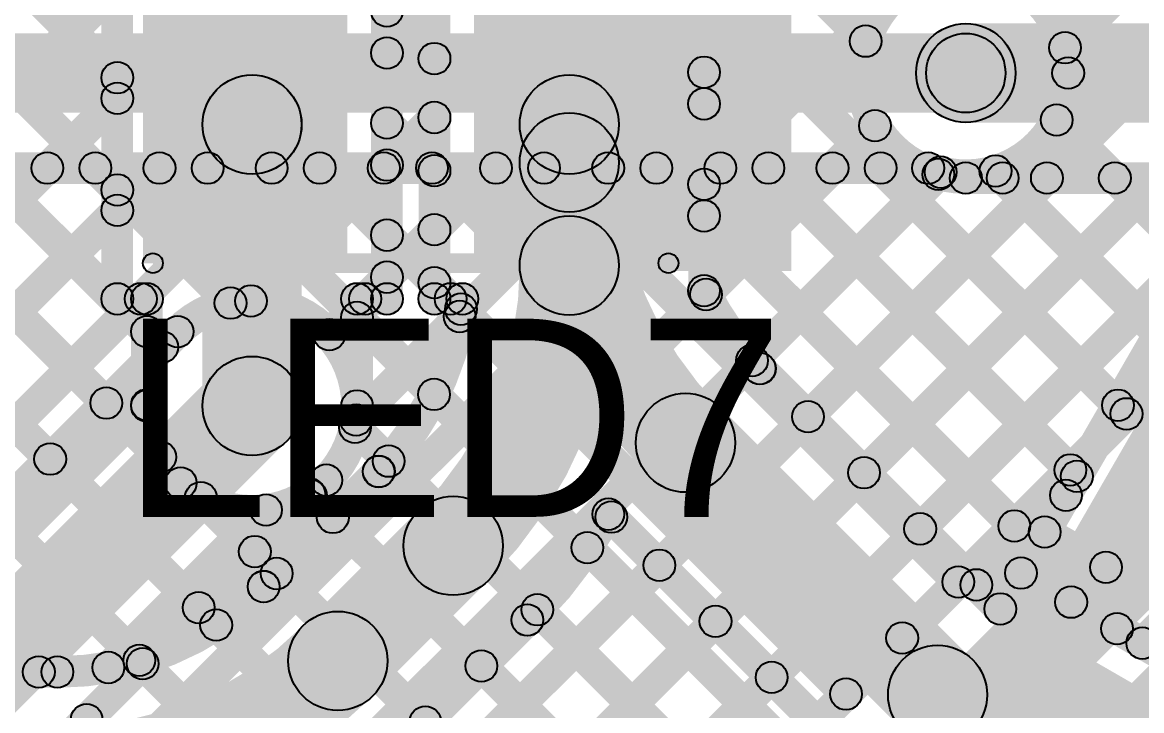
# Model space of a CAD drawing. Header units: millimetres. Extents: x 0 to 5.55, y 0 to 1.02.
# Drawn here: x 1.1431 to 1.4253, y 0.4241 to 0.5978 of the extents above; entities that cross this region are included whole.
import ezdxf

# ---------------------------------------------------------------- set-up
doc = ezdxf.new("R2010")
doc.units = ezdxf.units.MM
doc.header["$MEASUREMENT"] = 0
for name, color, linetype in [('BottomLayer', 5, 'Continuous'), ('TopLayer', 1, 'Continuous'), ('TopOverlay', 2, 'Continuous'), ('TopPaste', 8, 'Continuous'), ('TopSolder', 216, 'Continuous'), ('ViaHoleLayer', 16, 'Continuous')]:
    doc.layers.add(name, color=color, linetype=linetype)

# ---------------------------------------------------------------- blocks, each defined once
blk = doc.blocks.new('LED_0805_35')
at = {"layer": 'TopLayer'}
for points in [[(-0.05999, 0.03001), (-0.01999, 0.03001), (-0.01999, -0.02999), (-0.05999, -0.02999)], [(0.02001, 0.03001), (0.06001, 0.03001), (0.06001, -0.02999), (0.02001, -0.02999)]]:
    blk.add_hatch(color=1, dxfattribs=at).paths.add_polyline_path(points)
at = {"layer": 'TopOverlay'}
h = blk.add_hatch(color=2, dxfattribs=at)
edge = h.paths.add_edge_path()
edge.add_arc((-0.06499, 0.03501), 0.0025, 0, 360)
h = blk.add_hatch(color=2, dxfattribs=at)
edge = h.paths.add_edge_path()
edge.add_arc((-0.06499, 0.03501), 0.0025, 0, 360)
for points in [[(0.06501, 0.03751), (0.06501, 0.03251), (-0.06499, 0.03251), (-0.06499, 0.03751)], [(0.09601, 0.03701), (0.06401, 0.03701), (0.06401, -0.03699), (0.09601, -0.03699)], [(-0.06249, -0.03499), (-0.06749, -0.03499), (-0.06749, 0.03501), (-0.06249, 0.03501)], [(0.06751, -0.03499), (0.06251, -0.03499), (0.06251, 0.03501), (0.06751, 0.03501)], [(0.06501, -0.03249), (0.06501, -0.03749), (-0.06499, -0.03749), (-0.06499, -0.03249)]]:
    blk.add_hatch(color=2, dxfattribs=at).paths.add_polyline_path(points)
h = blk.add_hatch(color=2, dxfattribs=at)
edge = h.paths.add_edge_path()
edge.add_arc((0.06501, 0.03501), 0.0025, 0, 360)
h = blk.add_hatch(color=2, dxfattribs=at)
edge = h.paths.add_edge_path()
edge.add_arc((0.06501, 0.03501), 0.0025, 0, 360)
h = blk.add_hatch(color=2, dxfattribs=at)
edge = h.paths.add_edge_path()
edge.add_arc((-0.06499, -0.03499), 0.0025, 0, 360)
h = blk.add_hatch(color=2, dxfattribs=at)
edge = h.paths.add_edge_path()
edge.add_arc((-0.06499, -0.03499), 0.0025, 0, 360)
h = blk.add_hatch(color=2, dxfattribs=at)
edge = h.paths.add_edge_path()
edge.add_arc((0.06501, -0.03499), 0.0025, 0, 360)
h = blk.add_hatch(color=2, dxfattribs=at)
edge = h.paths.add_edge_path()
edge.add_arc((0.06501, -0.03499), 0.0025, 0, 360)
at = {"layer": 'TopPaste'}
for points in [[(-0.05999, 0.03001), (-0.01999, 0.03001), (-0.01999, -0.02999), (-0.05999, -0.02999)], [(0.02001, 0.03001), (0.06001, 0.03001), (0.06001, -0.02999), (0.02001, -0.02999)]]:
    blk.add_hatch(color=8, dxfattribs=at).paths.add_polyline_path(points)
at = {"layer": 'TopSolder'}
for points in [[(-0.06399, 0.03401), (-0.01599, 0.03401), (-0.01599, -0.03399), (-0.06399, -0.03399)], [(0.01601, 0.03401), (0.06401, 0.03401), (0.06401, -0.03399), (0.01601, -0.03399)]]:
    blk.add_hatch(color=216, dxfattribs=at).paths.add_polyline_path(points)
at = {"layer": 'TopOverlay'}
for centre in [(-0.06499, 0.03501), (-0.06499, 0.03501), (0.06501, 0.03501), (0.06501, 0.03501), (-0.06499, -0.03499), (-0.06499, -0.03499), (0.06501, -0.03499), (0.06501, -0.03499)]:
    blk.add_circle(centre, 0.0025, dxfattribs=at)
blk = doc.blocks.new('LED_0805_36')
at = {"layer": 'TopLayer'}
for points in [[(-0.05999, 0.03001), (-0.01999, 0.03001), (-0.01999, -0.02999), (-0.05999, -0.02999)], [(0.02001, 0.03001), (0.06001, 0.03001), (0.06001, -0.02999), (0.02001, -0.02999)]]:
    blk.add_hatch(color=1, dxfattribs=at).paths.add_polyline_path(points)
at = {"layer": 'TopOverlay'}
h = blk.add_hatch(color=2, dxfattribs=at)
edge = h.paths.add_edge_path()
edge.add_arc((-0.06499, 0.03501), 0.0025, 0, 360)
h = blk.add_hatch(color=2, dxfattribs=at)
edge = h.paths.add_edge_path()
edge.add_arc((-0.06499, 0.03501), 0.0025, 0, 360)
for points in [[(-0.06499, 0.03251), (-0.06499, 0.03751), (0.06501, 0.03751), (0.06501, 0.03251)], [(0.09601, 0.03701), (0.06401, 0.03701), (0.06401, -0.03699), (0.09601, -0.03699)], [(-0.06249, -0.03499), (-0.06749, -0.03499), (-0.06749, 0.03501), (-0.06249, 0.03501)], [(0.06751, -0.03499), (0.06251, -0.03499), (0.06251, 0.03501), (0.06751, 0.03501)], [(-0.06499, -0.03749), (-0.06499, -0.03249), (0.06501, -0.03249), (0.06501, -0.03749)]]:
    blk.add_hatch(color=2, dxfattribs=at).paths.add_polyline_path(points)
h = blk.add_hatch(color=2, dxfattribs=at)
edge = h.paths.add_edge_path()
edge.add_arc((0.06501, 0.03501), 0.0025, 0, 360)
h = blk.add_hatch(color=2, dxfattribs=at)
edge = h.paths.add_edge_path()
edge.add_arc((0.06501, 0.03501), 0.0025, 0, 360)
h = blk.add_hatch(color=2, dxfattribs=at)
edge = h.paths.add_edge_path()
edge.add_arc((-0.06499, -0.03499), 0.0025, 0, 360)
h = blk.add_hatch(color=2, dxfattribs=at)
edge = h.paths.add_edge_path()
edge.add_arc((-0.06499, -0.03499), 0.0025, 0, 360)
h = blk.add_hatch(color=2, dxfattribs=at)
edge = h.paths.add_edge_path()
edge.add_arc((0.06501, -0.03499), 0.0025, 0, 360)
h = blk.add_hatch(color=2, dxfattribs=at)
edge = h.paths.add_edge_path()
edge.add_arc((0.06501, -0.03499), 0.0025, 0, 360)
at = {"layer": 'TopPaste'}
for points in [[(-0.05999, 0.03001), (-0.01999, 0.03001), (-0.01999, -0.02999), (-0.05999, -0.02999)], [(0.02001, 0.03001), (0.06001, 0.03001), (0.06001, -0.02999), (0.02001, -0.02999)]]:
    blk.add_hatch(color=8, dxfattribs=at).paths.add_polyline_path(points)
at = {"layer": 'TopSolder'}
for points in [[(-0.06399, 0.03401), (-0.01599, 0.03401), (-0.01599, -0.03399), (-0.06399, -0.03399)], [(0.01601, 0.03401), (0.06401, 0.03401), (0.06401, -0.03399), (0.01601, -0.03399)]]:
    blk.add_hatch(color=216, dxfattribs=at).paths.add_polyline_path(points)
at = {"layer": 'TopOverlay'}
for centre in [(-0.06499, 0.03501), (-0.06499, 0.03501), (0.06501, 0.03501), (0.06501, 0.03501), (-0.06499, -0.03499), (-0.06499, -0.03499), (0.06501, -0.03499), (0.06501, -0.03499)]:
    blk.add_circle(centre, 0.0025, dxfattribs=at)

msp = doc.modelspace()

# ---------------------------------------------------------------- hatches: boundary and pattern name
at = {"layer": 'BottomLayer'}
for points in [[(1.15527, 0.30667), (1.14962, 0.31233), (1.57226, 0.73497), (1.57791, 0.72931)], [(1.18356, 0.30667), (1.1779, 0.31233), (1.60054, 0.73497), (1.6062, 0.72931)], [(1.27039, 0.72931), (1.27605, 0.73497), (1.46714, 0.54388), (1.46148, 0.53823)], [(1.40884, 0.58853), (1.40319, 0.59418), (1.54397, 0.73497), (1.54963, 0.72931)], [(1.21184, 0.30667), (1.20618, 0.31233), (1.57967, 0.68582), (1.58533, 0.68016)], [(0.581, 0.575), (0.581, 0.595), (1.381, 0.595), (1.381, 0.575)], [(1.4011, 0.57032), (1.40676, 0.57598), (1.45263, 0.53011), (1.44697, 0.52445)], [(0.6876, 0.557), (0.6876, 0.565), (1.3715, 0.565), (1.3715, 0.557)], [(1.006, 0.38367), (1.00034, 0.38933), (1.17484, 0.56383), (1.1805, 0.55817)], [(1.03428, 0.38367), (1.02863, 0.38933), (1.20313, 0.56383), (1.20878, 0.55817)], [(1.07042, 0.30667), (1.06476, 0.31233), (1.31626, 0.56383), (1.32192, 0.55817)], [(1.0987, 0.30667), (1.09305, 0.31233), (1.34455, 0.56383), (1.3502, 0.55817)], [(1.12699, 0.30667), (1.12133, 0.31233), (1.37182, 0.56281), (1.37747, 0.55716)], [(1.13041, 0.55817), (1.13607, 0.56383), (1.18121, 0.51869), (1.17555, 0.51303)], [(1.13666, 0.54262), (1.13101, 0.54828), (1.14656, 0.56383), (1.15221, 0.55817)], [(1.15869, 0.55817), (1.16435, 0.56383), (1.19841, 0.52977), (1.19275, 0.52411)], [(1.18698, 0.55817), (1.19263, 0.56383), (1.33949, 0.41697), (1.33384, 0.41131)], [(1.20357, 0.52467), (1.19791, 0.53033), (1.23141, 0.56383), (1.23707, 0.55817)], [(1.21526, 0.55817), (1.22092, 0.56383), (1.35364, 0.43111), (1.34798, 0.42545)], [(1.22331, 0.51613), (1.21766, 0.52179), (1.25969, 0.56383), (1.26535, 0.55817)], [(1.23009, 0.49463), (1.22443, 0.50028), (1.28798, 0.56383), (1.29364, 0.55817)], [(1.24355, 0.55817), (1.2492, 0.56383), (1.36778, 0.44525), (1.36212, 0.4396)], [(1.27183, 0.55817), (1.27749, 0.56383), (1.38192, 0.4594), (1.37626, 0.45374)], [(1.30011, 0.55817), (1.30577, 0.56383), (1.39606, 0.47354), (1.3904, 0.46788)], [(1.3284, 0.55817), (1.33406, 0.56383), (1.4102, 0.48768), (1.40455, 0.48202)], [(1.35668, 0.55817), (1.36234, 0.56383), (1.42435, 0.50182), (1.41869, 0.49617)], [(1.38567, 0.55747), (1.39132, 0.56313), (1.43849, 0.51596), (1.43283, 0.51031)], [(1.23485, 0.30667), (1.22919, 0.31233), (1.45743, 0.54057), (1.46309, 0.53491)], [(1.13446, 0.52584), (1.14012, 0.53149), (1.16707, 0.50454), (1.16141, 0.49889)], [(1.25184, 0.27416), (1.23416, 0.29184), (1.47016, 0.52784), (1.48784, 0.51016)], [(1.05185, 0.38367), (1.04619, 0.38933), (1.17943, 0.52257), (1.18509, 0.51691)], [(1.12424, 0.50777), (1.1299, 0.51342), (1.15292, 0.4904), (1.14727, 0.48474)], [(1.06884, 0.35116), (1.05116, 0.36884), (1.19216, 0.50984), (1.20984, 0.49216)], [(1.2646, 0.26147), (1.25894, 0.26712), (1.49491, 0.50309), (1.50057, 0.49743)], [(1.22411, 0.49275), (1.22977, 0.49841), (1.32535, 0.40283), (1.31969, 0.39717)], [(1.0816, 0.33847), (1.07594, 0.34412), (1.21691, 0.48509), (1.22257, 0.47943)], [(1.21303, 0.47555), (1.21869, 0.48121), (1.31121, 0.38869), (1.30555, 0.38303)], [(1.19889, 0.46141), (1.20454, 0.46707), (1.29707, 0.37454), (1.29141, 0.36889)], [(1.18474, 0.44727), (1.1904, 0.45292), (1.28292, 0.3604), (1.27727, 0.35474)], [(1.1706, 0.43313), (1.17626, 0.43878), (1.26878, 0.34626), (1.26313, 0.3406)], [(1.15646, 0.41898), (1.16212, 0.42464), (1.25464, 0.33212), (1.24898, 0.32646)]]:
    msp.add_hatch(color=5, dxfattribs=at).paths.add_polyline_path(points)
h = msp.add_hatch(color=5, dxfattribs=at)
edge = h.paths.add_edge_path()
edge.add_arc((1.381, 0.585), 0.01181, 0, 360)
h = msp.add_hatch(color=5, dxfattribs=at)
edge = h.paths.add_edge_path()
edge.add_arc((1.381, 0.585), 0.01, 0, 360)
h = msp.add_hatch(color=5, dxfattribs=at)
edge = h.paths.add_edge_path()
edge.add_arc((1.40602, 0.59136), 0.004, 0, 360)
h = msp.add_hatch(color=5, dxfattribs=at)
edge = h.paths.add_edge_path()
edge.add_arc((1.40681, 0.585), 0.004, 0, 360)
h = msp.add_hatch(color=5, dxfattribs=at)
edge = h.paths.add_edge_path()
edge.add_arc((1.40681, 0.585), 0.004, 0, 360)
h = msp.add_hatch(color=5, dxfattribs=at)
edge = h.paths.add_edge_path()
edge.add_arc((1.40393, 0.57315), 0.004, 0, 360)
h = msp.add_hatch(color=5, dxfattribs=at)
edge = h.paths.add_edge_path()
edge.add_arc((1.14939, 0.561), 0.004, 0, 360)
h = msp.add_hatch(color=5, dxfattribs=at)
edge = h.paths.add_edge_path()
edge.add_arc((1.16152, 0.561), 0.004, 0, 360)
h = msp.add_hatch(color=5, dxfattribs=at)
edge = h.paths.add_edge_path()
edge.add_arc((1.17767, 0.561), 0.004, 0, 360)
h = msp.add_hatch(color=5, dxfattribs=at)
edge = h.paths.add_edge_path()
edge.add_arc((1.18981, 0.561), 0.004, 0, 360)
h = msp.add_hatch(color=5, dxfattribs=at)
edge = h.paths.add_edge_path()
edge.add_arc((1.20595, 0.561), 0.004, 0, 360)
h = msp.add_hatch(color=5, dxfattribs=at)
edge = h.paths.add_edge_path()
edge.add_arc((1.21809, 0.561), 0.004, 0, 360)
h = msp.add_hatch(color=5, dxfattribs=at)
edge = h.paths.add_edge_path()
edge.add_arc((1.23424, 0.561), 0.004, 0, 360)
h = msp.add_hatch(color=5, dxfattribs=at)
edge = h.paths.add_edge_path()
edge.add_arc((1.24637, 0.561), 0.004, 0, 360)
h = msp.add_hatch(color=5, dxfattribs=at)
edge = h.paths.add_edge_path()
edge.add_arc((1.26252, 0.561), 0.004, 0, 360)
h = msp.add_hatch(color=5, dxfattribs=at)
edge = h.paths.add_edge_path()
edge.add_arc((1.27466, 0.561), 0.004, 0, 360)
h = msp.add_hatch(color=5, dxfattribs=at)
edge = h.paths.add_edge_path()
edge.add_arc((1.29081, 0.561), 0.004, 0, 360)
h = msp.add_hatch(color=5, dxfattribs=at)
edge = h.paths.add_edge_path()
edge.add_arc((1.30294, 0.561), 0.004, 0, 360)
h = msp.add_hatch(color=5, dxfattribs=at)
edge = h.paths.add_edge_path()
edge.add_arc((1.31909, 0.561), 0.004, 0, 360)
h = msp.add_hatch(color=5, dxfattribs=at)
edge = h.paths.add_edge_path()
edge.add_arc((1.33123, 0.561), 0.004, 0, 360)
h = msp.add_hatch(color=5, dxfattribs=at)
edge = h.paths.add_edge_path()
edge.add_arc((1.34738, 0.561), 0.004, 0, 360)
h = msp.add_hatch(color=5, dxfattribs=at)
edge = h.paths.add_edge_path()
edge.add_arc((1.35951, 0.561), 0.004, 0, 360)
h = msp.add_hatch(color=5, dxfattribs=at)
edge = h.paths.add_edge_path()
edge.add_arc((1.3715, 0.561), 0.004, 0, 360)
h = msp.add_hatch(color=5, dxfattribs=at)
edge = h.paths.add_edge_path()
edge.add_arc((1.3715, 0.561), 0.004, 0, 360)
h = msp.add_hatch(color=5, dxfattribs=at)
edge = h.paths.add_edge_path()
edge.add_arc((1.37464, 0.55998), 0.004, 0, 360)
h = msp.add_hatch(color=5, dxfattribs=at)
edge = h.paths.add_edge_path()
edge.add_arc((1.38849, 0.5603), 0.004, 0, 360)
h = msp.add_hatch(color=5, dxfattribs=at)
edge = h.paths.add_edge_path()
edge.add_arc((1.19558, 0.52694), 0.004, 0, 360)
h = msp.add_hatch(color=5, dxfattribs=at)
edge = h.paths.add_edge_path()
edge.add_arc((1.20074, 0.5275), 0.004, 0, 360)
h = msp.add_hatch(color=5, dxfattribs=at)
edge = h.paths.add_edge_path()
edge.add_arc((1.18226, 0.51974), 0.004, 0, 360)
h = msp.add_hatch(color=5, dxfattribs=at)
edge = h.paths.add_edge_path()
edge.add_arc((1.18226, 0.51974), 0.004, 0, 360)
h = msp.add_hatch(color=5, dxfattribs=at)
edge = h.paths.add_edge_path()
edge.add_arc((1.22048, 0.51896), 0.004, 0, 360)
h = msp.add_hatch(color=5, dxfattribs=at)
edge = h.paths.add_edge_path()
edge.add_arc((1.17838, 0.51586), 0.004, 0, 360)
h = msp.add_hatch(color=5, dxfattribs=at)
edge = h.paths.add_edge_path()
edge.add_arc((1.201, 0.501), 0.0125, 0, 360)
h = msp.add_hatch(color=5, dxfattribs=at)
edge = h.paths.add_edge_path()
edge.add_arc((1.201, 0.501), 0.01181, 0, 360)
h = msp.add_hatch(color=5, dxfattribs=at)
edge = h.paths.add_edge_path()
edge.add_arc((1.16424, 0.50171), 0.004, 0, 360)
h = msp.add_hatch(color=5, dxfattribs=at)
edge = h.paths.add_edge_path()
edge.add_arc((1.2275, 0.501), 0.004, 0, 360)
h = msp.add_hatch(color=5, dxfattribs=at)
edge = h.paths.add_edge_path()
edge.add_arc((1.2275, 0.501), 0.004, 0, 360)
h = msp.add_hatch(color=5, dxfattribs=at)
edge = h.paths.add_edge_path()
edge.add_arc((1.42152, 0.49899), 0.004, 0, 360)
h = msp.add_hatch(color=5, dxfattribs=at)
edge = h.paths.add_edge_path()
edge.add_arc((1.22694, 0.49558), 0.004, 0, 360)
h = msp.add_hatch(color=5, dxfattribs=at)
edge = h.paths.add_edge_path()
edge.add_arc((1.22726, 0.49745), 0.004, 0, 360)
h = msp.add_hatch(color=5, dxfattribs=at)
edge = h.paths.add_edge_path()
edge.add_arc((1.1501, 0.48757), 0.004, 0, 360)
h = msp.add_hatch(color=5, dxfattribs=at)
edge = h.paths.add_edge_path()
edge.add_arc((1.40738, 0.48485), 0.004, 0, 360)
h = msp.add_hatch(color=5, dxfattribs=at)
edge = h.paths.add_edge_path()
edge.add_arc((1.21974, 0.48226), 0.004, 0, 360)
h = msp.add_hatch(color=5, dxfattribs=at)
edge = h.paths.add_edge_path()
edge.add_arc((1.21974, 0.48226), 0.004, 0, 360)
h = msp.add_hatch(color=5, dxfattribs=at)
edge = h.paths.add_edge_path()
edge.add_arc((1.21586, 0.47838), 0.004, 0, 360)
h = msp.add_hatch(color=5, dxfattribs=at)
edge = h.paths.add_edge_path()
edge.add_arc((1.39323, 0.47071), 0.004, 0, 360)
h = msp.add_hatch(color=5, dxfattribs=at)
edge = h.paths.add_edge_path()
edge.add_arc((1.20171, 0.46424), 0.004, 0, 360)
h = msp.add_hatch(color=5, dxfattribs=at)
edge = h.paths.add_edge_path()
edge.add_arc((1.37909, 0.45657), 0.004, 0, 360)
h = msp.add_hatch(color=5, dxfattribs=at)
edge = h.paths.add_edge_path()
edge.add_arc((1.18757, 0.4501), 0.004, 0, 360)
h = msp.add_hatch(color=5, dxfattribs=at)
edge = h.paths.add_edge_path()
edge.add_arc((1.36495, 0.44243), 0.004, 0, 360)
h = msp.add_hatch(color=5, dxfattribs=at)
edge = h.paths.add_edge_path()
edge.add_arc((1.17343, 0.43595), 0.004, 0, 360)
h = msp.add_hatch(color=5, dxfattribs=at)
edge = h.paths.add_edge_path()
edge.add_arc((1.35081, 0.42828), 0.004, 0, 360)
h = msp.add_hatch(color=5, dxfattribs=at)
edge = h.paths.add_edge_path()
edge.add_arc((1.15929, 0.42181), 0.004, 0, 360)
at = {"layer": 'TopLayer'}
for points in [[(1.31783, 0.55409), (1.31218, 0.55974), (1.55976, 0.80733), (1.56542, 0.80167)], [(1.31783, 0.58237), (1.31218, 0.58803), (1.53148, 0.80733), (1.53714, 0.80167)], [(1.30468, 0.63846), (1.31033, 0.64412), (1.35858, 0.59587), (1.35292, 0.59022)], [(1.29351, 0.57201), (1.26851, 0.57201), (1.26851, 0.637), (1.29351, 0.637)], [(1.13467, 0.61048), (1.14033, 0.61613), (1.16983, 0.58663), (1.16418, 0.58097)], [(1.17101, 0.52801), (1.16301, 0.52801), (1.16301, 0.61601), (1.17101, 0.61601)], [(1.23901, 0.52801), (1.23101, 0.52801), (1.23101, 0.61601), (1.23901, 0.61601)], [(1.25101, 0.52801), (1.24301, 0.52801), (1.24301, 0.61601), (1.25101, 0.61601)], [(1.31901, 0.53007), (1.31101, 0.53007), (1.31101, 0.61601), (1.31901, 0.61601)], [(1.14033, 0.57457), (1.13467, 0.58023), (1.16418, 0.60973), (1.16983, 0.60408)], [(1.31218, 0.60268), (1.31783, 0.60833), (1.42218, 0.50398), (1.41653, 0.49833)], [(1.23783, 0.58722), (1.23218, 0.59288), (1.24418, 0.60488), (1.24983, 0.59922)], [(1.23218, 0.59782), (1.23783, 0.60348), (1.24983, 0.59148), (1.24418, 0.58582)], [(1.381, 0.5725), (1.381, 0.5975), (1.483, 0.5975), (1.483, 0.5725)], [(1.13467, 0.58219), (1.14033, 0.58785), (1.16983, 0.55834), (1.16418, 0.55269)], [(1.14033, 0.54629), (1.13467, 0.55194), (1.16418, 0.58145), (1.16983, 0.57579)], [(1.20984, 0.56316), (1.19216, 0.58084), (1.19217, 0.58085), (1.20985, 0.56317)], [(1.31218, 0.57439), (1.31783, 0.58005), (1.41183, 0.48605), (1.40617, 0.4804)], [(1.23783, 0.55894), (1.23218, 0.5646), (1.24418, 0.5766), (1.24983, 0.57094)], [(1.23218, 0.56954), (1.23783, 0.5752), (1.24983, 0.5632), (1.24418, 0.55754)], [(1.31831, 0.52628), (1.31266, 0.53194), (1.35525, 0.57453), (1.36091, 0.56887)], [(1.2135, 0.501), (1.1885, 0.501), (1.1885, 0.572), (1.2135, 0.572)], [(1.32993, 0.50962), (1.32428, 0.51527), (1.37125, 0.56225), (1.37691, 0.55659)], [(1.381, 0.5545), (1.381, 0.5625), (1.47202, 0.5625), (1.47202, 0.5545)], [(1.13467, 0.55391), (1.14033, 0.55957), (1.17733, 0.52257), (1.17167, 0.51691)], [(1.34404, 0.49544), (1.33838, 0.50109), (1.39862, 0.56133), (1.40427, 0.55567)], [(1.35818, 0.4813), (1.35252, 0.48695), (1.4269, 0.56133), (1.43256, 0.55567)], [(1.37232, 0.46715), (1.36667, 0.47281), (1.45518, 0.56133), (1.46084, 0.55567)], [(1.38747, 0.55567), (1.39312, 0.56133), (1.43254, 0.52192), (1.42688, 0.51626)], [(1.41575, 0.55567), (1.42141, 0.56133), (1.45582, 0.52692), (1.45016, 0.52126)], [(1.09075, 0.46843), (1.0851, 0.47408), (1.16418, 0.55316), (1.16983, 0.54751)], [(1.31218, 0.54611), (1.31783, 0.55176), (1.42198, 0.44762), (1.41632, 0.44196)], [(1.23783, 0.53065), (1.23218, 0.53631), (1.24418, 0.54831), (1.24983, 0.54265)], [(1.23218, 0.54125), (1.23783, 0.54691), (1.24983, 0.53491), (1.24418, 0.52925)], [(1.23236, 0.52518), (1.2267, 0.53083), (1.23218, 0.53631), (1.23783, 0.53065)], [(1.24418, 0.52925), (1.24983, 0.53491), (1.25391, 0.53083), (1.24825, 0.52518)], [(1.10111, 0.45049), (1.09545, 0.45615), (1.17013, 0.53083), (1.17579, 0.52518)], [(1.13446, 0.52584), (1.14012, 0.53149), (1.18068, 0.49093), (1.17502, 0.48527)], [(1.16701, 0.52401), (1.16701, 0.53201), (1.1745, 0.53201), (1.1745, 0.52401)], [(1.2275, 0.52401), (1.2275, 0.53201), (1.23501, 0.53201), (1.23501, 0.52401)], [(1.24701, 0.52401), (1.24701, 0.53201), (1.25402, 0.53201), (1.25402, 0.52401)], [(1.24825, 0.52518), (1.25391, 0.53083), (1.2565, 0.52824), (1.25085, 0.52258)], [(1.1785, 0.501), (1.1705, 0.501), (1.1705, 0.52801), (1.1785, 0.52801)], [(1.2315, 0.501), (1.2235, 0.501), (1.2235, 0.52801), (1.2315, 0.52801)], [(1.40436, 0.46719), (1.39743, 0.47119), (1.43143, 0.53008), (1.43836, 0.52608)], [(1.05515, 0.52029), (1.06081, 0.52595), (1.15007, 0.43668), (1.14441, 0.43103)], [(1.23009, 0.49463), (1.22443, 0.50028), (1.25054, 0.52639), (1.2562, 0.52074)], [(1.22467, 0.52048), (1.23033, 0.52613), (1.24974, 0.50672), (1.24408, 0.50106)], [(1.12405, 0.50796), (1.12971, 0.51361), (1.19479, 0.44854), (1.18913, 0.44288)], [(1.32624, 0.50758), (1.3319, 0.51324), (1.39252, 0.45261), (1.38687, 0.44695)], [(1.09965, 0.50408), (1.1053, 0.50974), (1.1754, 0.43964), (1.16974, 0.43398)], [(1.11146, 0.43256), (1.1058, 0.43822), (1.17167, 0.50409), (1.17733, 0.49843)], [(1.30146, 0.48287), (1.31913, 0.50054), (1.38273, 0.43694), (1.36506, 0.41927)], [(1.22411, 0.49275), (1.22977, 0.49841), (1.23829, 0.48989), (1.23263, 0.48423)], [(1.20677, 0.45259), (1.20111, 0.45825), (1.23012, 0.48725), (1.23577, 0.48159)], [(1.13821, 0.43103), (1.13255, 0.43668), (1.18021, 0.48434), (1.18587, 0.47869)], [(1.18527, 0.47502), (1.19093, 0.48068), (1.21007, 0.46154), (1.20441, 0.45589)], [(1.21262, 0.47596), (1.21828, 0.48161), (1.22421, 0.47569), (1.21855, 0.47003)], [(1.38647, 0.45301), (1.38081, 0.45867), (1.40341, 0.48127), (1.40907, 0.47562)], [(1.16763, 0.43216), (1.16197, 0.43782), (1.20172, 0.47757), (1.20737, 0.47191)], [(1.23148, 0.42781), (1.21381, 0.44548), (1.24288, 0.47456), (1.26056, 0.45688)], [(1.28876, 0.4701), (1.29442, 0.47576), (1.35795, 0.41223), (1.35229, 0.40657)], [(1.3989, 0.46572), (1.4029, 0.47265), (1.47911, 0.42865), (1.47511, 0.42172)], [(1.28274, 0.46241), (1.2884, 0.46806), (1.44413, 0.31233), (1.43848, 0.30667)], [(1.15527, 0.30667), (1.14962, 0.31233), (1.30091, 0.46362), (1.30656, 0.45796)], [(1.41039, 0.44865), (1.40474, 0.45431), (1.41352, 0.46309), (1.41918, 0.45744)], [(1.39316, 0.44778), (1.38623, 0.45178), (1.39143, 0.4608), (1.39836, 0.4568)], [(1.3929, 0.45533), (1.3969, 0.46226), (1.47311, 0.41826), (1.46911, 0.41133)], [(1.27013, 0.44673), (1.27579, 0.45239), (1.41585, 0.31233), (1.41019, 0.30667)], [(1.42832, 0.4383), (1.42267, 0.44396), (1.43145, 0.45274), (1.43711, 0.44709)], [(1.18356, 0.30667), (1.1779, 0.31233), (1.31505, 0.44948), (1.3207, 0.44382)], [(1.24425, 0.41511), (1.23859, 0.42077), (1.26759, 0.44977), (1.27325, 0.44412)], [(1.10952, 0.42986), (1.10952, 0.43786), (1.15194, 0.43786), (1.15194, 0.42986)], [(1.25603, 0.43255), (1.26169, 0.43821), (1.38757, 0.31233), (1.38191, 0.30667)], [(1.21184, 0.30667), (1.20618, 0.31233), (1.32919, 0.43533), (1.33485, 0.42968)]]:
    msp.add_hatch(color=1, dxfattribs=at).paths.add_polyline_path(points)
h = msp.add_hatch(color=1, dxfattribs=at)
edge = h.paths.add_edge_path()
edge.add_arc((1.23501, 0.60065), 0.004, 0, 360)
h = msp.add_hatch(color=1, dxfattribs=at)
edge = h.paths.add_edge_path()
edge.add_arc((1.35575, 0.59304), 0.004, 0, 360)
h = msp.add_hatch(color=1, dxfattribs=at)
edge = h.paths.add_edge_path()
edge.add_arc((1.381, 0.585), 0.0125, 0, 360)
h = msp.add_hatch(color=1, dxfattribs=at)
edge = h.paths.add_edge_path()
edge.add_arc((1.381, 0.585), 0.01181, 0, 360)
h = msp.add_hatch(color=1, dxfattribs=at)
edge = h.paths.add_edge_path()
edge.add_arc((1.23501, 0.59005), 0.004, 0, 360)
h = msp.add_hatch(color=1, dxfattribs=at)
edge = h.paths.add_edge_path()
edge.add_arc((1.24701, 0.58865), 0.004, 0, 360)
h = msp.add_hatch(color=1, dxfattribs=at)
edge = h.paths.add_edge_path()
edge.add_arc((1.16701, 0.5838), 0.004, 0, 360)
h = msp.add_hatch(color=1, dxfattribs=at)
edge = h.paths.add_edge_path()
edge.add_arc((1.31501, 0.5852), 0.004, 0, 360)
h = msp.add_hatch(color=1, dxfattribs=at)
edge = h.paths.add_edge_path()
edge.add_arc((1.20101, 0.57201), 0.0125, 0, 360)
h = msp.add_hatch(color=1, dxfattribs=at)
edge = h.paths.add_edge_path()
edge.add_arc((1.201, 0.572), 0.0125, 0, 360)
h = msp.add_hatch(color=1, dxfattribs=at)
edge = h.paths.add_edge_path()
edge.add_arc((1.201, 0.572), 0.0125, 0, 360)
h = msp.add_hatch(color=1, dxfattribs=at)
edge = h.paths.add_edge_path()
edge.add_arc((1.28101, 0.57201), 0.0125, 0, 360)
h = msp.add_hatch(color=1, dxfattribs=at)
edge = h.paths.add_edge_path()
edge.add_arc((1.16701, 0.57862), 0.004, 0, 360)
h = msp.add_hatch(color=1, dxfattribs=at)
edge = h.paths.add_edge_path()
edge.add_arc((1.31501, 0.57722), 0.004, 0, 360)
h = msp.add_hatch(color=1, dxfattribs=at)
edge = h.paths.add_edge_path()
edge.add_arc((1.23501, 0.57237), 0.004, 0, 360)
h = msp.add_hatch(color=1, dxfattribs=at)
edge = h.paths.add_edge_path()
edge.add_arc((1.24701, 0.57377), 0.004, 0, 360)
h = msp.add_hatch(color=1, dxfattribs=at)
edge = h.paths.add_edge_path()
edge.add_arc((1.28101, 0.56241), 0.0125, 0, 360)
h = msp.add_hatch(color=1, dxfattribs=at)
edge = h.paths.add_edge_path()
edge.add_arc((1.35808, 0.5717), 0.004, 0, 360)
h = msp.add_hatch(color=1, dxfattribs=at)
edge = h.paths.add_edge_path()
edge.add_arc((1.23501, 0.56177), 0.004, 0, 360)
h = msp.add_hatch(color=1, dxfattribs=at)
edge = h.paths.add_edge_path()
edge.add_arc((1.24701, 0.56037), 0.004, 0, 360)
h = msp.add_hatch(color=1, dxfattribs=at)
edge = h.paths.add_edge_path()
edge.add_arc((1.37408, 0.55942), 0.004, 0, 360)
h = msp.add_hatch(color=1, dxfattribs=at)
edge = h.paths.add_edge_path()
edge.add_arc((1.381, 0.5585), 0.004, 0, 360)
h = msp.add_hatch(color=1, dxfattribs=at)
edge = h.paths.add_edge_path()
edge.add_arc((1.381, 0.5585), 0.004, 0, 360)
h = msp.add_hatch(color=1, dxfattribs=at)
edge = h.paths.add_edge_path()
edge.add_arc((1.3903, 0.5585), 0.004, 0, 360)
h = msp.add_hatch(color=1, dxfattribs=at)
edge = h.paths.add_edge_path()
edge.add_arc((1.40144, 0.5585), 0.004, 0, 360)
h = msp.add_hatch(color=1, dxfattribs=at)
edge = h.paths.add_edge_path()
edge.add_arc((1.41858, 0.5585), 0.004, 0, 360)
h = msp.add_hatch(color=1, dxfattribs=at)
edge = h.paths.add_edge_path()
edge.add_arc((1.16701, 0.55551), 0.004, 0, 360)
h = msp.add_hatch(color=1, dxfattribs=at)
edge = h.paths.add_edge_path()
edge.add_arc((1.31501, 0.55691), 0.004, 0, 360)
h = msp.add_hatch(color=1, dxfattribs=at)
edge = h.paths.add_edge_path()
edge.add_arc((1.16701, 0.55034), 0.004, 0, 360)
h = msp.add_hatch(color=1, dxfattribs=at)
edge = h.paths.add_edge_path()
edge.add_arc((1.31501, 0.54894), 0.004, 0, 360)
h = msp.add_hatch(color=1, dxfattribs=at)
edge = h.paths.add_edge_path()
edge.add_arc((1.23501, 0.54408), 0.004, 0, 360)
h = msp.add_hatch(color=1, dxfattribs=at)
edge = h.paths.add_edge_path()
edge.add_arc((1.24701, 0.54548), 0.004, 0, 360)
h = msp.add_hatch(color=1, dxfattribs=at)
edge = h.paths.add_edge_path()
edge.add_arc((1.28101, 0.53643), 0.0125, 0, 360)
h = msp.add_hatch(color=1, dxfattribs=at)
edge = h.paths.add_edge_path()
edge.add_arc((1.23501, 0.53348), 0.004, 0, 360)
h = msp.add_hatch(color=1, dxfattribs=at)
edge = h.paths.add_edge_path()
edge.add_arc((1.23501, 0.53348), 0.004, 0, 360)
h = msp.add_hatch(color=1, dxfattribs=at)
edge = h.paths.add_edge_path()
edge.add_arc((1.24701, 0.53208), 0.004, 0, 360)
h = msp.add_hatch(color=1, dxfattribs=at)
edge = h.paths.add_edge_path()
edge.add_arc((1.24701, 0.53208), 0.004, 0, 360)
h = msp.add_hatch(color=1, dxfattribs=at)
edge = h.paths.add_edge_path()
edge.add_arc((1.31501, 0.53007), 0.004, 0, 360)
h = msp.add_hatch(color=1, dxfattribs=at)
edge = h.paths.add_edge_path()
edge.add_arc((1.31501, 0.53007), 0.004, 0, 360)
h = msp.add_hatch(color=1, dxfattribs=at)
edge = h.paths.add_edge_path()
edge.add_arc((1.16701, 0.52801), 0.004, 0, 360)
h = msp.add_hatch(color=1, dxfattribs=at)
edge = h.paths.add_edge_path()
edge.add_arc((1.16701, 0.52801), 0.004, 0, 360)
h = msp.add_hatch(color=1, dxfattribs=at)
edge = h.paths.add_edge_path()
edge.add_arc((1.17296, 0.52801), 0.004, 0, 360)
h = msp.add_hatch(color=1, dxfattribs=at)
edge = h.paths.add_edge_path()
edge.add_arc((1.1745, 0.52801), 0.004, 0, 360)
h = msp.add_hatch(color=1, dxfattribs=at)
edge = h.paths.add_edge_path()
edge.add_arc((1.1745, 0.52801), 0.004, 0, 360)
h = msp.add_hatch(color=1, dxfattribs=at)
edge = h.paths.add_edge_path()
edge.add_arc((1.2275, 0.52801), 0.004, 0, 360)
h = msp.add_hatch(color=1, dxfattribs=at)
edge = h.paths.add_edge_path()
edge.add_arc((1.2275, 0.52801), 0.004, 0, 360)
h = msp.add_hatch(color=1, dxfattribs=at)
edge = h.paths.add_edge_path()
edge.add_arc((1.22953, 0.52801), 0.004, 0, 360)
h = msp.add_hatch(color=1, dxfattribs=at)
edge = h.paths.add_edge_path()
edge.add_arc((1.23501, 0.52801), 0.004, 0, 360)
h = msp.add_hatch(color=1, dxfattribs=at)
edge = h.paths.add_edge_path()
edge.add_arc((1.23501, 0.52801), 0.004, 0, 360)
h = msp.add_hatch(color=1, dxfattribs=at)
edge = h.paths.add_edge_path()
edge.add_arc((1.24701, 0.52801), 0.004, 0, 360)
h = msp.add_hatch(color=1, dxfattribs=at)
edge = h.paths.add_edge_path()
edge.add_arc((1.24701, 0.52801), 0.004, 0, 360)
h = msp.add_hatch(color=1, dxfattribs=at)
edge = h.paths.add_edge_path()
edge.add_arc((1.25108, 0.52801), 0.004, 0, 360)
h = msp.add_hatch(color=1, dxfattribs=at)
edge = h.paths.add_edge_path()
edge.add_arc((1.25108, 0.52801), 0.004, 0, 360)
h = msp.add_hatch(color=1, dxfattribs=at)
edge = h.paths.add_edge_path()
edge.add_arc((1.25402, 0.52801), 0.004, 0, 360)
h = msp.add_hatch(color=1, dxfattribs=at)
edge = h.paths.add_edge_path()
edge.add_arc((1.25402, 0.52801), 0.004, 0, 360)
h = msp.add_hatch(color=1, dxfattribs=at)
edge = h.paths.add_edge_path()
edge.add_arc((1.31549, 0.52911), 0.004, 0, 360)
h = msp.add_hatch(color=1, dxfattribs=at)
edge = h.paths.add_edge_path()
edge.add_arc((1.25368, 0.52541), 0.004, 0, 360)
h = msp.add_hatch(color=1, dxfattribs=at)
edge = h.paths.add_edge_path()
edge.add_arc((1.2275, 0.52331), 0.004, 0, 360)
h = msp.add_hatch(color=1, dxfattribs=at)
edge = h.paths.add_edge_path()
edge.add_arc((1.25337, 0.52356), 0.004, 0, 360)
h = msp.add_hatch(color=1, dxfattribs=at)
edge = h.paths.add_edge_path()
edge.add_arc((1.1745, 0.51974), 0.004, 0, 360)
h = msp.add_hatch(color=1, dxfattribs=at)
edge = h.paths.add_edge_path()
edge.add_arc((1.32711, 0.51245), 0.004, 0, 360)
h = msp.add_hatch(color=1, dxfattribs=at)
edge = h.paths.add_edge_path()
edge.add_arc((1.32903, 0.51044), 0.004, 0, 360)
h = msp.add_hatch(color=1, dxfattribs=at)
edge = h.paths.add_edge_path()
edge.add_arc((1.32907, 0.51041), 0.004, 0, 360)
h = msp.add_hatch(color=1, dxfattribs=at)
edge = h.paths.add_edge_path()
edge.add_arc((1.201, 0.501), 0.0125, 0, 360)
h = msp.add_hatch(color=1, dxfattribs=at)
edge = h.paths.add_edge_path()
edge.add_arc((1.201, 0.501), 0.01181, 0, 360)
h = msp.add_hatch(color=1, dxfattribs=at)
edge = h.paths.add_edge_path()
edge.add_arc((1.1745, 0.50126), 0.004, 0, 360)
h = msp.add_hatch(color=1, dxfattribs=at)
edge = h.paths.add_edge_path()
edge.add_arc((1.24691, 0.50389), 0.004, 0, 360)
h = msp.add_hatch(color=1, dxfattribs=at)
edge = h.paths.add_edge_path()
edge.add_arc((1.1745, 0.501), 0.004, 0, 360)
h = msp.add_hatch(color=1, dxfattribs=at)
edge = h.paths.add_edge_path()
edge.add_arc((1.1745, 0.501), 0.004, 0, 360)
h = msp.add_hatch(color=1, dxfattribs=at)
edge = h.paths.add_edge_path()
edge.add_arc((1.2275, 0.501), 0.004, 0, 360)
h = msp.add_hatch(color=1, dxfattribs=at)
edge = h.paths.add_edge_path()
edge.add_arc((1.2275, 0.501), 0.004, 0, 360)
h = msp.add_hatch(color=1, dxfattribs=at)
edge = h.paths.add_edge_path()
edge.add_arc((1.3103, 0.4917), 0.0125, 0, 360)
h = msp.add_hatch(color=1, dxfattribs=at)
edge = h.paths.add_edge_path()
edge.add_arc((1.3103, 0.4917), 0.0125, 0, 360)
h = msp.add_hatch(color=1, dxfattribs=at)
edge = h.paths.add_edge_path()
edge.add_arc((1.41935, 0.50116), 0.004, 0, 360)
h = msp.add_hatch(color=1, dxfattribs=at)
edge = h.paths.add_edge_path()
edge.add_arc((1.22694, 0.49558), 0.004, 0, 360)
h = msp.add_hatch(color=1, dxfattribs=at)
edge = h.paths.add_edge_path()
edge.add_arc((1.22726, 0.49745), 0.004, 0, 360)
h = msp.add_hatch(color=1, dxfattribs=at)
edge = h.paths.add_edge_path()
edge.add_arc((1.34121, 0.49827), 0.004, 0, 360)
h = msp.add_hatch(color=1, dxfattribs=at)
edge = h.paths.add_edge_path()
edge.add_arc((1.17785, 0.4881), 0.004, 0, 360)
h = msp.add_hatch(color=1, dxfattribs=at)
edge = h.paths.add_edge_path()
edge.add_arc((1.23295, 0.48442), 0.004, 0, 360)
h = msp.add_hatch(color=1, dxfattribs=at)
edge = h.paths.add_edge_path()
edge.add_arc((1.23298, 0.48446), 0.004, 0, 360)
h = msp.add_hatch(color=1, dxfattribs=at)
edge = h.paths.add_edge_path()
edge.add_arc((1.23546, 0.48706), 0.004, 0, 360)
h = msp.add_hatch(color=1, dxfattribs=at)
edge = h.paths.add_edge_path()
edge.add_arc((1.18304, 0.48152), 0.004, 0, 360)
h = msp.add_hatch(color=1, dxfattribs=at)
edge = h.paths.add_edge_path()
edge.add_arc((1.35535, 0.48412), 0.004, 0, 360)
h = msp.add_hatch(color=1, dxfattribs=at)
edge = h.paths.add_edge_path()
edge.add_arc((1.409, 0.48323), 0.004, 0, 360)
h = msp.add_hatch(color=1, dxfattribs=at)
edge = h.paths.add_edge_path()
edge.add_arc((1.21545, 0.47879), 0.004, 0, 360)
h = msp.add_hatch(color=1, dxfattribs=at)
edge = h.paths.add_edge_path()
edge.add_arc((1.1881, 0.47785), 0.004, 0, 360)
h = msp.add_hatch(color=1, dxfattribs=at)
edge = h.paths.add_edge_path()
edge.add_arc((1.40624, 0.47844), 0.004, 0, 360)
h = msp.add_hatch(color=1, dxfattribs=at)
edge = h.paths.add_edge_path()
edge.add_arc((1.20455, 0.47474), 0.004, 0, 360)
h = msp.add_hatch(color=1, dxfattribs=at)
edge = h.paths.add_edge_path()
edge.add_arc((1.25172, 0.46572), 0.0125, 0, 360)
h = msp.add_hatch(color=1, dxfattribs=at)
edge = h.paths.add_edge_path()
edge.add_arc((1.25172, 0.46572), 0.0125, 0, 360)
h = msp.add_hatch(color=1, dxfattribs=at)
edge = h.paths.add_edge_path()
edge.add_arc((1.29085, 0.47368), 0.004, 0, 360)
h = msp.add_hatch(color=1, dxfattribs=at)
edge = h.paths.add_edge_path()
edge.add_arc((1.22138, 0.47286), 0.004, 0, 360)
h = msp.add_hatch(color=1, dxfattribs=at)
edge = h.paths.add_edge_path()
edge.add_arc((1.29159, 0.47293), 0.004, 0, 360)
h = msp.add_hatch(color=1, dxfattribs=at)
edge = h.paths.add_edge_path()
edge.add_arc((1.36949, 0.46998), 0.004, 0, 360)
h = msp.add_hatch(color=1, dxfattribs=at)
edge = h.paths.add_edge_path()
edge.add_arc((1.4009, 0.46919), 0.004, 0, 360)
h = msp.add_hatch(color=1, dxfattribs=at)
edge = h.paths.add_edge_path()
edge.add_arc((1.4009, 0.46919), 0.004, 0, 360)
h = msp.add_hatch(color=1, dxfattribs=at)
edge = h.paths.add_edge_path()
edge.add_arc((1.28557, 0.46523), 0.004, 0, 360)
h = msp.add_hatch(color=1, dxfattribs=at)
edge = h.paths.add_edge_path()
edge.add_arc((1.30373, 0.46079), 0.004, 0, 360)
h = msp.add_hatch(color=1, dxfattribs=at)
edge = h.paths.add_edge_path()
edge.add_arc((1.41635, 0.46027), 0.004, 0, 360)
h = msp.add_hatch(color=1, dxfattribs=at)
edge = h.paths.add_edge_path()
edge.add_arc((1.20724, 0.45871), 0.004, 0, 360)
h = msp.add_hatch(color=1, dxfattribs=at)
edge = h.paths.add_edge_path()
edge.add_arc((1.3949, 0.4588), 0.004, 0, 360)
h = msp.add_hatch(color=1, dxfattribs=at)
edge = h.paths.add_edge_path()
edge.add_arc((1.3949, 0.4588), 0.004, 0, 360)
h = msp.add_hatch(color=1, dxfattribs=at)
edge = h.paths.add_edge_path()
edge.add_arc((1.20391, 0.45538), 0.004, 0, 360)
h = msp.add_hatch(color=1, dxfattribs=at)
edge = h.paths.add_edge_path()
edge.add_arc((1.20394, 0.45542), 0.004, 0, 360)
h = msp.add_hatch(color=1, dxfattribs=at)
edge = h.paths.add_edge_path()
edge.add_arc((1.38364, 0.45584), 0.004, 0, 360)
h = msp.add_hatch(color=1, dxfattribs=at)
edge = h.paths.add_edge_path()
edge.add_arc((1.40756, 0.45148), 0.004, 0, 360)
h = msp.add_hatch(color=1, dxfattribs=at)
edge = h.paths.add_edge_path()
edge.add_arc((1.27296, 0.44956), 0.004, 0, 360)
h = msp.add_hatch(color=1, dxfattribs=at)
edge = h.paths.add_edge_path()
edge.add_arc((1.38969, 0.44978), 0.004, 0, 360)
h = msp.add_hatch(color=1, dxfattribs=at)
edge = h.paths.add_edge_path()
edge.add_arc((1.38969, 0.44978), 0.004, 0, 360)
h = msp.add_hatch(color=1, dxfattribs=at)
edge = h.paths.add_edge_path()
edge.add_arc((1.19196, 0.44571), 0.004, 0, 360)
h = msp.add_hatch(color=1, dxfattribs=at)
edge = h.paths.add_edge_path()
edge.add_arc((1.22265, 0.43665), 0.0125, 0, 360)
h = msp.add_hatch(color=1, dxfattribs=at)
edge = h.paths.add_edge_path()
edge.add_arc((1.22265, 0.43665), 0.0125, 0, 360)
h = msp.add_hatch(color=1, dxfattribs=at)
edge = h.paths.add_edge_path()
edge.add_arc((1.27042, 0.44695), 0.004, 0, 360)
h = msp.add_hatch(color=1, dxfattribs=at)
edge = h.paths.add_edge_path()
edge.add_arc((1.27046, 0.44698), 0.004, 0, 360)
h = msp.add_hatch(color=1, dxfattribs=at)
edge = h.paths.add_edge_path()
edge.add_arc((1.31788, 0.44665), 0.004, 0, 360)
h = msp.add_hatch(color=1, dxfattribs=at)
edge = h.paths.add_edge_path()
edge.add_arc((1.41915, 0.44479), 0.004, 0, 360)
h = msp.add_hatch(color=1, dxfattribs=at)
edge = h.paths.add_edge_path()
edge.add_arc((1.4255, 0.44113), 0.004, 0, 360)
h = msp.add_hatch(color=1, dxfattribs=at)
edge = h.paths.add_edge_path()
edge.add_arc((1.17257, 0.43681), 0.004, 0, 360)
h = msp.add_hatch(color=1, dxfattribs=at)
edge = h.paths.add_edge_path()
edge.add_arc((1.37389, 0.42811), 0.0125, 0, 360)
h = msp.add_hatch(color=1, dxfattribs=at)
edge = h.paths.add_edge_path()
edge.add_arc((1.37389, 0.42811), 0.0125, 0, 360)
h = msp.add_hatch(color=1, dxfattribs=at)
edge = h.paths.add_edge_path()
edge.add_arc((1.14724, 0.43386), 0.004, 0, 360)
h = msp.add_hatch(color=1, dxfattribs=at)
edge = h.paths.add_edge_path()
edge.add_arc((1.15194, 0.43386), 0.004, 0, 360)
h = msp.add_hatch(color=1, dxfattribs=at)
edge = h.paths.add_edge_path()
edge.add_arc((1.15194, 0.43386), 0.004, 0, 360)
h = msp.add_hatch(color=1, dxfattribs=at)
edge = h.paths.add_edge_path()
edge.add_arc((1.1648, 0.43499), 0.004, 0, 360)
h = msp.add_hatch(color=1, dxfattribs=at)
edge = h.paths.add_edge_path()
edge.add_arc((1.25886, 0.43538), 0.004, 0, 360)
h = msp.add_hatch(color=1, dxfattribs=at)
edge = h.paths.add_edge_path()
edge.add_arc((1.33202, 0.4325), 0.004, 0, 360)
h = msp.add_hatch(color=1, dxfattribs=at)
edge = h.paths.add_edge_path()
edge.add_arc((1.24471, 0.42124), 0.004, 0, 360)
at = {"layer": 'ViaHoleLayer'}
h = msp.add_hatch(color=16, dxfattribs=at)
edge = h.paths.add_edge_path()
edge.add_arc((1.381, 0.585), 0.00591, 0, 360)
h = msp.add_hatch(color=16, dxfattribs=at)
edge = h.paths.add_edge_path()
edge.add_arc((1.201, 0.501), 0.00591, 0, 360)

# ---------------------------------------------------------------- linework, layer by layer
at = {"layer": 'BottomLayer', "const_width": 0.008}
for points in [[(1.3715, 0.609, -0.529421), (1.40681, 0.585)], [(1.40681, 0.585, -0.529421), (1.3715, 0.561)], [(1.18226, 0.51974, -0.668179), (1.2275, 0.501)], [(1.2275, 0.501, -0.198912), (1.21974, 0.48226)]]:
    msp.add_lwpolyline(points, format="xyb", dxfattribs=at)
at = {"layer": 'BottomLayer'}
for centre, radius in [((1.381, 0.585), 0.01), ((1.40602, 0.59136), 0.004), ((1.40681, 0.585), 0.004), ((1.40681, 0.585), 0.004), ((1.40393, 0.57315), 0.004), ((1.14939, 0.561), 0.004), ((1.16152, 0.561), 0.004), ((1.17767, 0.561), 0.004), ((1.18981, 0.561), 0.004), ((1.20595, 0.561), 0.004), ((1.21809, 0.561), 0.004), ((1.23424, 0.561), 0.004), ((1.24637, 0.561), 0.004), ((1.26252, 0.561), 0.004), ((1.27466, 0.561), 0.004), ((1.29081, 0.561), 0.004), ((1.30294, 0.561), 0.004), ((1.31909, 0.561), 0.004), ((1.33123, 0.561), 0.004), ((1.34738, 0.561), 0.004), ((1.35951, 0.561), 0.004), ((1.3715, 0.561), 0.004), ((1.3715, 0.561), 0.004), ((1.37464, 0.55998), 0.004), ((1.38849, 0.5603), 0.004), ((1.19558, 0.52694), 0.004), ((1.20074, 0.5275), 0.004), ((1.18226, 0.51974), 0.004), ((1.18226, 0.51974), 0.004), ((1.22048, 0.51896), 0.004), ((1.17838, 0.51586), 0.004), ((1.201, 0.501), 0.0125), ((1.16424, 0.50171), 0.004), ((1.2275, 0.501), 0.004), ((1.2275, 0.501), 0.004), ((1.42152, 0.49899), 0.004), ((1.22694, 0.49558), 0.004), ((1.22726, 0.49745), 0.004), ((1.1501, 0.48757), 0.004), ((1.40738, 0.48485), 0.004), ((1.21974, 0.48226), 0.004), ((1.21974, 0.48226), 0.004), ((1.21586, 0.47838), 0.004), ((1.39323, 0.47071), 0.004), ((1.20171, 0.46424), 0.004), ((1.37909, 0.45657), 0.004), ((1.18757, 0.4501), 0.004), ((1.36495, 0.44243), 0.004), ((1.17343, 0.43595), 0.004), ((1.35081, 0.42828), 0.004), ((1.15929, 0.42181), 0.004)]:
    msp.add_circle(centre, radius, dxfattribs=at)
at = {"layer": 'TopLayer'}
for points, const_width in [([(1.381, 0.5585, -1), (1.381, 0.6115)], 0.008), ([(1.3103, 0.4917, -0.198912), (1.28101, 0.56241)], 0.025), ([(1.28101, 0.53643, -0.198912), (1.25172, 0.46572)], 0.025), ([(1.32903, 0.51044, -0.082616), (1.31501, 0.53007)], 0.008), ([(1.25402, 0.52801, -0.169231), (1.23298, 0.48446)], 0.008), ([(1.2275, 0.501, -1), (1.1745, 0.501)], 0.008), ([(1.29085, 0.47368, -0.066696), (1.27046, 0.44698)], 0.008), ([(1.20391, 0.45538, -0.198912), (1.15194, 0.43386)], 0.008), ([(1.22265, 0.43665, -0.198912), (1.15194, 0.40736)], 0.025), ([(1.424, 0.40735, -0.198912), (1.37389, 0.42811)], 0.025)]:
    msp.add_lwpolyline(points, format="xyb", dxfattribs=dict(at, const_width=const_width))
for centre, radius in [((1.23501, 0.60065), 0.004), ((1.35575, 0.59304), 0.004), ((1.381, 0.585), 0.0125), ((1.23501, 0.59005), 0.004), ((1.24701, 0.58865), 0.004), ((1.16701, 0.5838), 0.004), ((1.31501, 0.5852), 0.004), ((1.201, 0.572), 0.0125), ((1.201, 0.572), 0.0125), ((1.20101, 0.57201), 0.0125), ((1.28101, 0.57201), 0.0125), ((1.16701, 0.57862), 0.004), ((1.31501, 0.57722), 0.004), ((1.23501, 0.57237), 0.004), ((1.24701, 0.57377), 0.004), ((1.28101, 0.56241), 0.0125), ((1.35808, 0.5717), 0.004), ((1.23501, 0.56177), 0.004), ((1.24701, 0.56037), 0.004), ((1.37408, 0.55942), 0.004), ((1.381, 0.5585), 0.004), ((1.381, 0.5585), 0.004), ((1.3903, 0.5585), 0.004), ((1.40144, 0.5585), 0.004), ((1.41858, 0.5585), 0.004), ((1.16701, 0.55551), 0.004), ((1.31501, 0.55691), 0.004), ((1.16701, 0.55034), 0.004), ((1.31501, 0.54894), 0.004), ((1.23501, 0.54408), 0.004), ((1.24701, 0.54548), 0.004), ((1.28101, 0.53643), 0.0125), ((1.23501, 0.53348), 0.004), ((1.23501, 0.53348), 0.004), ((1.24701, 0.53208), 0.004), ((1.24701, 0.53208), 0.004), ((1.31501, 0.53007), 0.004), ((1.31501, 0.53007), 0.004), ((1.16701, 0.52801), 0.004), ((1.16701, 0.52801), 0.004), ((1.17296, 0.52801), 0.004), ((1.1745, 0.52801), 0.004), ((1.1745, 0.52801), 0.004), ((1.2275, 0.52801), 0.004), ((1.2275, 0.52801), 0.004), ((1.22953, 0.52801), 0.004), ((1.23501, 0.52801), 0.004), ((1.23501, 0.52801), 0.004), ((1.24701, 0.52801), 0.004), ((1.24701, 0.52801), 0.004), ((1.25108, 0.52801), 0.004), ((1.25108, 0.52801), 0.004), ((1.25402, 0.52801), 0.004), ((1.25402, 0.52801), 0.004), ((1.31549, 0.52911), 0.004), ((1.25368, 0.52541), 0.004), ((1.2275, 0.52331), 0.004), ((1.25337, 0.52356), 0.004), ((1.1745, 0.51974), 0.004), ((1.32711, 0.51245), 0.004), ((1.32903, 0.51044), 0.004), ((1.32907, 0.51041), 0.004), ((1.201, 0.501), 0.0125), ((1.1745, 0.50126), 0.004), ((1.24691, 0.50389), 0.004), ((1.1745, 0.501), 0.004), ((1.1745, 0.501), 0.004), ((1.2275, 0.501), 0.004), ((1.2275, 0.501), 0.004), ((1.3103, 0.4917), 0.0125), ((1.3103, 0.4917), 0.0125), ((1.41935, 0.50116), 0.004), ((1.22694, 0.49558), 0.004), ((1.22726, 0.49745), 0.004), ((1.34121, 0.49827), 0.004), ((1.17785, 0.4881), 0.004), ((1.23295, 0.48442), 0.004), ((1.23298, 0.48446), 0.004), ((1.23546, 0.48706), 0.004), ((1.18304, 0.48152), 0.004), ((1.35535, 0.48412), 0.004), ((1.409, 0.48323), 0.004), ((1.21545, 0.47879), 0.004), ((1.1881, 0.47785), 0.004), ((1.40624, 0.47844), 0.004), ((1.20455, 0.47474), 0.004), ((1.25172, 0.46572), 0.0125), ((1.25172, 0.46572), 0.0125), ((1.29085, 0.47368), 0.004), ((1.22138, 0.47286), 0.004), ((1.29159, 0.47293), 0.004), ((1.36949, 0.46998), 0.004), ((1.4009, 0.46919), 0.004), ((1.4009, 0.46919), 0.004), ((1.28557, 0.46523), 0.004), ((1.30373, 0.46079), 0.004), ((1.41635, 0.46027), 0.004), ((1.20724, 0.45871), 0.004), ((1.3949, 0.4588), 0.004), ((1.3949, 0.4588), 0.004), ((1.20391, 0.45538), 0.004), ((1.20394, 0.45542), 0.004), ((1.38364, 0.45584), 0.004), ((1.40756, 0.45148), 0.004), ((1.27296, 0.44956), 0.004), ((1.38969, 0.44978), 0.004), ((1.38969, 0.44978), 0.004), ((1.19196, 0.44571), 0.004), ((1.22265, 0.43665), 0.0125), ((1.22265, 0.43665), 0.0125), ((1.27042, 0.44695), 0.004), ((1.27046, 0.44698), 0.004), ((1.31788, 0.44665), 0.004), ((1.41915, 0.44479), 0.004), ((1.4255, 0.44113), 0.004), ((1.17257, 0.43681), 0.004), ((1.37389, 0.42811), 0.0125), ((1.37389, 0.42811), 0.0125), ((1.14724, 0.43386), 0.004), ((1.15194, 0.43386), 0.004), ((1.15194, 0.43386), 0.004), ((1.1648, 0.43499), 0.004), ((1.25886, 0.43538), 0.004), ((1.33202, 0.4325), 0.004), ((1.24471, 0.42124), 0.004)]:
    msp.add_circle(centre, radius, dxfattribs=at)
at = {"layer": 'TopOverlay', "const_width": 0.01}
msp.add_lwpolyline([(1.61486, 0.4844, 1), (0.9062, 0.4844, 1)], format="xyb", close=True, dxfattribs=at)

# ---------------------------------------------------------------- block references
for name, p, rotation in [('LED_0805_36', (1.241, 0.572), 360), ('LED_0805_35', (1.436, 0.442), 240)]:
    msp.add_blockref(name, p, dxfattribs=dict(rotation=rotation))

# ---------------------------------------------------------------- texts
at = {"layer": 'TopOverlay'}
msp.add_text('LED7', height=0.05, dxfattribs=at).set_placement((1.168, 0.473))

doc.saveas('drawing.dxf')
